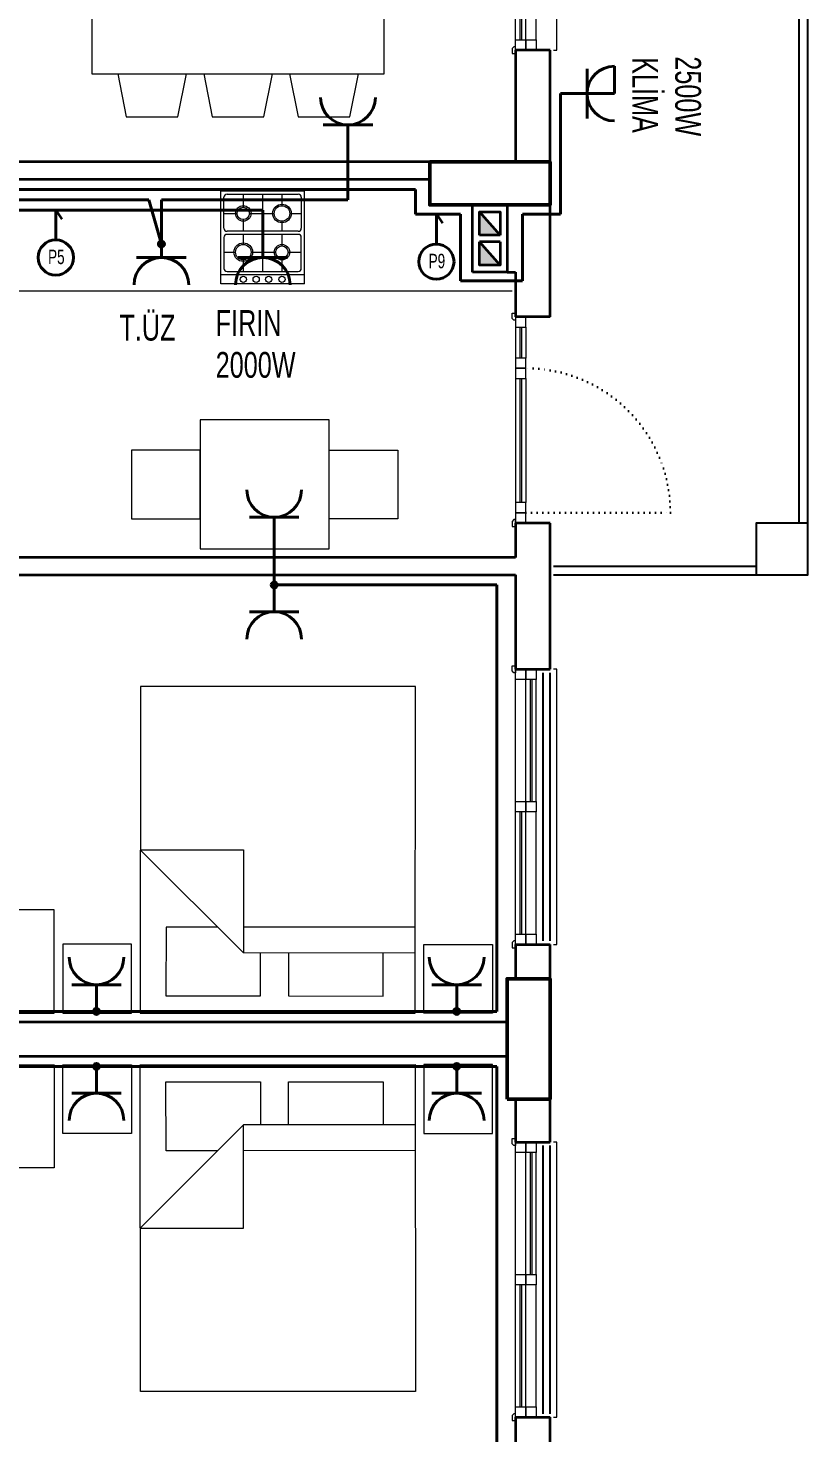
# Model space of a CAD drawing. Header units: millimetres. Extents: x 1852829 to 1882754, y -270850 to -231658.
# Drawn here: x 1862899 to 1863353, y -252768 to -251952 of the extents above; entities that cross this region are included whole.
import ezdxf
from ezdxf.enums import TextEntityAlignment as Align

# ---------------------------------------------------------------- set-up
doc = ezdxf.new("R2010")
doc.units = ezdxf.units.MM
for name, pattern in [('CONTINOUS', [0]), ('CONTINU', [0]), ('izdüşüm arka', [3.175, 0, -3.175])]:
    doc.linetypes.add(name, pattern=pattern)
for name, color, linetype, lineweight in [('a_ba', 6, 'Continuous', 50), ('a_doğrama', 251, 'Continuous', 20), ('a_duvar', 251, 'Continuous', 35), ('a_görünüş', 32, 'Continuous', 25), ('a_görünüş_ince', 8, 'Continuous', 20), ('a_izdüşüm_arka', 251, 'izdüşüm arka', 30), ('a_tefriş', 8, 'Continuous', 20), ('Aydınlatma', 4, 'CONTINOUS', 35), ('Priz', 6, 'CONTINOUS', 40)]:
    doc.layers.add(name, color=color, linetype=linetype, lineweight=lineweight)
doc.styles.add('Grupcad', font='arial.ttf', dxfattribs={"width": 0.7})
doc.styles.add('OL', font='tsimplex.shx', dxfattribs={"width": 0.8, "height": 12})

# ---------------------------------------------------------------- blocks, each defined once
blk = doc.blocks.new('160p')
at = {"layer": 'a_doğrama', "color": 251}
for points in [[(-6, -6), (-6, 0), (-12, 0), (-12, -6)], [(0, -6), (0, 0), (-6, 0), (-6, -6)], [(-6, -83), (-6, -77), (-12, -77), (-12, -83)], [(0, -83), (0, -77), (-6, -77), (-6, -83)], [(-6, -160), (-6, -154), (-12, -154), (-12, -160)], [(0, -160), (0, -154), (-6, -154), (-6, -160)]]:
    blk.add_lwpolyline(points, close=True, dxfattribs=at)
for points in [[(2, -1), (2, 2), (0, 2), (0, -2), (1, -2), (2, -1)], [(-9.5, -6), (-9.5, -77)], [(-8.5, -6), (-8.5, -77)], [(-3.5, -83), (-3.5, -154)], [(-2.5, -83), (-2.5, -154)], [(2, -159), (2, -162), (0, -162), (0, -158), (1, -158), (2, -159)]]:
    blk.add_lwpolyline(points, dxfattribs=at)
at = {"layer": 'a_görünüş_ince', "color": 251}
for points in [[(-22, -160), (-24, -160), (-24, 0), (-22, 0)], [(-12, -77), (-12, -6)], [(-6, -77), (-6, -6)], [(-6, -77), (-6, -6)], [(0, -77), (0, -6)], [(-12, -154), (-12, -83)], [(-6, -154), (-6, -83)], [(-6, -154), (-6, -83)], [(0, -154), (0, -83)]]:
    blk.add_lwpolyline(points, dxfattribs=at)
blk = doc.blocks.new('kapı_120_c_blok')
at = {"layer": 'a_doğrama', "color": 251}
for points in [[(-2, 119), (-2, 122), (0, 122), (0, 118), (-1, 118), (-2, 119)], [(2.5, 114), (2.5, 96)], [(3.5, 114), (3.5, 96)], [(2.5, 84), (2.5, 12)], [(3.5, 84), (3.5, 12)], [(-2, 1), (-2, -2), (0, -2), (0, 2), (-1, 2), (-2, 1)]]:
    blk.add_lwpolyline(points, dxfattribs=at)
for points in [[(0, 114), (6, 114), (6, 120), (0, 120)], [(0, 90), (6, 90), (6, 96), (0, 96)], [(0, 84), (6, 84), (6, 90), (0, 90)], [(0, 6), (6, 6), (6, 12), (0, 12)], [(0, 0), (6, 0), (6, 6), (0, 6)]]:
    blk.add_lwpolyline(points, close=True, dxfattribs=at)
at = {"layer": 'a_görünüş_ince', "color": 251}
for points in [[(0, 114), (0, 96)], [(6, 114), (6, 96)], [(0, 84), (0, 12)], [(6, 84), (6, 12)]]:
    blk.add_lwpolyline(points, dxfattribs=at)
at = {"layer": 'a_izdüşüm_arka', "color": 251}
blk.add_lwpolyline([(6, 6), (90, 6)], dxfattribs=at)
blk.add_arc((6, 6), 84, 0, 90, dxfattribs=at)
blk = doc.blocks.new('baca_şönt')
at = {"layer": 'a_duvar'}
h = blk.add_hatch(color=256, dxfattribs=at)
h.dxf.hatch_style = 1
h.paths.add_polyline_path([(21.5, -5), (21.5, -17), (35, -17)])
h.paths.add_polyline_path([(4, -5), (4, -17), (17.5, -17)])
for p, q in [((4, -5), (17.5, -17)), ((17.5, -5), (17.5, -17)), ((21.5, -5), (21.5, -17)), ((21.5, -5), (35, -17))]:
    blk.add_line(p, q, dxfattribs=at)
blk.add_lwpolyline([(0, -21), (39, -21), (39, -1), (0, -1)], close=True, dxfattribs=at)
for points in [[(17.5, -5), (4, -5), (4, -17), (17.5, -17)], [(21.5, -17), (35, -17), (35, -5), (21.5, -5)]]:
    blk.add_lwpolyline(points, dxfattribs=at)
blk = doc.blocks.new('A$C2A0A03CE')
at = {"layer": 'a_tefriş'}
for p, q in [((-54, -24.3), (-54, 24.3)), ((-54, 24.3), (0, 24.3)), ((-48.6, 24.3), (-48.6, -24.3)), ((-46.8, 20.7), (-46.8, -20.7)), ((-27, 22.5), (-45, 22.5)), ((-35.55, 22.5), (-35.55, 15.75)), ((-25.2, -20.7), (-25.2, 20.7)), ((-23.4, -20.7), (-23.4, 20.7)), ((-21.6, 22.5), (-3.6, 22.5)), ((-13.05, 22.5), (-13.05, 14.85)), ((-1.8, 20.7), (-1.8, -20.7)), ((0, -24.3), (0, 24.3)), ((-40.05, 11.25), (-46.8, 11.25)), ((-25.2, 11.25), (-31.05, 11.25)), ((-16.65, 11.25), (-23.4, 11.25)), ((-1.8, 11.25), (-9.45, 11.25)), ((-25.2, 0), (-46.8, 0)), ((-35.55, 6.75), (-35.55, -7.65)), ((-1.8, 0), (-23.4, 0)), ((-13.05, 7.65), (-13.05, -6.75)), ((-39.15, -11.25), (-46.8, -11.25)), ((-35.55, -14.85), (-35.55, -22.5)), ((-25.2, -11.25), (-31.95, -11.25)), ((-17.55, -11.25), (-23.4, -11.25)), ((-13.05, -15.75), (-13.05, -22.5)), ((-1.8, -11.25), (-8.55, -11.25)), ((-54, -24.3), (0, -24.3)), ((-45, -22.5), (-27, -22.5)), ((-3.6, -22.5), (-21.6, -22.5))]:
    blk.add_line(p, q, dxfattribs=at)
for centre, radius in [((-35.55, 11.25), 5.4), ((-51.39, 11.25), 1.8), ((-35.55, 11.25), 4.5), ((-13.05, 11.25), 4.5), ((-13.05, 11.25), 3.6), ((-51.39, 3.75), 1.8), ((-51.39, -3.53), 1.8), ((-35.55, -11.25), 4.5), ((-35.55, -11.25), 3.6), ((-13.05, -11.25), 5.4), ((-13.05, -11.25), 4.5), ((-51.39, -11.25), 1.8)]:
    blk.add_circle(centre, radius, dxfattribs=at)
for centre, start, end in [((-45, 20.7), 90, 180), ((-27, 20.7), 0, 90), ((-21.6, 20.7), 90, 180), ((-3.6, 20.7), 0, 90), ((-45, -20.7), 180, 270), ((-27, -20.7), 270, 0), ((-21.6, -20.7), 180, 270), ((-3.6, -20.7), 270, 0)]:
    blk.add_arc(centre, 1.8, start, end, dxfattribs=at)
blk = doc.blocks.new('tefriş_yatak_çift')
at = {"layer": 'a_tefriş'}
for points in [[(-85, -5), (-85, -45), (-125, -45), (-125, -5)], [(80, -195), (80, -5), (-80, -5), (-80, -195)], [(85, -5), (85, -45), (125, -45), (125, -5)]]:
    blk.add_lwpolyline(points, close=True, dxfattribs=at)
for points in [[(-6.28, -40), (-6.28, -15), (-61.28, -15), (-61.28, -40)], [(35, -55), (65, -55), (65, -15), (10, -15), (10, -40)], [(-80, -40), (20, -40), (80, -100), (20, -100), (20, -40)], [(-80, -55), (20, -55)]]:
    blk.add_lwpolyline(points, dxfattribs=at)
blk = doc.blocks.new('priz')
at = {"layer": 'Priz', "color": 6, "linetype": 'CONTINU'}
blk.add_line((-14.41, 0), (14.41, 0), dxfattribs=at)
blk.add_arc((0, 15.91), 15.91, 180, 0, dxfattribs=at)
blk = doc.blocks.new('BUAT (Enerji)')
at = {"layer": 'Priz', "linetype": 'CONTINU'}
h = blk.add_hatch(color=256, dxfattribs=at)
edge = h.paths.add_edge_path()
edge.add_arc((0, 0), 1.75, 0, 360)
blk.add_circle((0, 0), 1.75, dxfattribs=at)
blk = doc.blocks.new('Kapaklı Priz')
at = {"layer": 'Priz', "color": 6, "linetype": 'CONTINU'}
for p, q in [((0, 0), (0, 15.91)), ((0, 15.91), (15.91, 15.91)), ((-14.41, 0), (14.41, 0))]:
    blk.add_line(p, q, dxfattribs=at)
blk.add_arc((0, 15.91), 15.91, 180, 0, dxfattribs=at)

msp = doc.modelspace()

# ---------------------------------------------------------------- linework, layer by layer
at = {"layer": 'a_ba', "color": 253}
for points in [[(1863132.71, -252029.37), (1863132.71, -252054.37), (1863202.71, -252054.37), (1863202.71, -252029.37)], [(1863177.71, -252574.37), (1863202.71, -252574.37), (1863202.71, -252504.37), (1863177.71, -252504.37)]]:
    msp.add_lwpolyline(points, close=True, dxfattribs=at)
at = {"layer": 'a_duvar'}
for p, q in [((1863182.71, -251964.37), (1863182.71, -252029.37)), ((1863202.71, -252119.37), (1863202.71, -251964.37)), ((1863182.71, -252029.37), (1862592.71, -252029.37)), ((1862592.71, -252039.37), (1863132.71, -252039.37)), ((1863182.71, -252093.37), (1863182.71, -252119.37)), ((1863182.71, -252239.37), (1863182.71, -252259.37)), ((1863202.71, -252324.37), (1863202.71, -252239.37)), ((1863182.71, -252259.37), (1862592.71, -252259.37)), ((1862592.71, -252269.37), (1863182.71, -252269.37)), ((1863182.71, -252269.37), (1863182.71, -252324.37)), ((1863182.71, -252484.37), (1863182.71, -252504.37)), ((1863202.71, -252504.37), (1863202.71, -252484.37)), ((1862750.71, -252529.37), (1863177.71, -252529.37)), ((1862731.71, -252549.37), (1863177.71, -252549.37)), ((1863182.71, -252574.37), (1863182.71, -252599.37)), ((1863202.71, -252599.37), (1863202.71, -252574.37)), ((1863182.71, -252759.37), (1863182.71, -252809.37)), ((1863202.71, -252809.37), (1863202.71, -252759.37))]:
    msp.add_line(p, q, dxfattribs=at)
for points in [[(1863202.71, -251964.37), (1863182.71, -251964.37)], [(1863177.71, -252093.37), (1863182.71, -252093.37)], [(1863202.71, -252119.37), (1863182.71, -252119.37)], [(1863202.71, -252239.37), (1863182.71, -252239.37)], [(1863182.71, -252324.37), (1863202.71, -252324.37)], [(1863182.71, -252484.37), (1863202.71, -252484.37)], [(1863182.71, -252599.37), (1863202.71, -252599.37)], [(1863182.71, -252759.37), (1863202.71, -252759.37)]]:
    msp.add_lwpolyline(points, dxfattribs=at)
at = {"layer": 'a_görünüş', "color": 251}
for points in [[(1863347.71, -252239.37), (1863347.71, -251679.37)], [(1863352.71, -252239.37), (1863352.71, -251679.37)], [(1863204.71, -252264.37), (1863322.71, -252264.37)], [(1863204.71, -252269.37), (1863322.71, -252269.37)], [(1863198.71, -252482.37), (1863198.71, -252326.37)], [(1863202.71, -252482.37), (1863202.71, -252326.37)], [(1863198.71, -252757.37), (1863198.71, -252601.37)], [(1863202.71, -252757.37), (1863202.71, -252601.37)]]:
    msp.add_lwpolyline(points, dxfattribs=at)
msp.add_lwpolyline([(1863322.71, -252269.37), (1863352.71, -252269.37), (1863352.71, -252239.37), (1863322.71, -252239.37)], close=True, dxfattribs=at)
at = {"layer": 'a_tefriş'}
msp.add_line((1862687.71, -252104.37), (1863180.71, -252104.37), dxfattribs=at)
for points in [[(1863106.26, -251908.06), (1862936.26, -251908.06), (1862936.26, -251978.06), (1863106.26, -251978.06)], [(1863074.22, -252254.37), (1863074.22, -252179.37), (1862999.22, -252179.37), (1862999.22, -252254.37)], [(1862999.22, -252236.87), (1862999.22, -252196.87), (1862959.22, -252196.87), (1862959.22, -252236.87)], [(1863114.22, -252236.87), (1863074.22, -252236.87), (1863074.22, -252196.87), (1863114.22, -252196.87)], [(1862772.71, -252464.3), (1862772.71, -252524.3), (1862914.32, -252524.3), (1862914.32, -252464.3)], [(1862772.71, -252614.43), (1862772.71, -252554.43), (1862914.32, -252554.43), (1862914.32, -252614.43)]]:
    msp.add_lwpolyline(points, close=True, dxfattribs=at)
for points in [[(1862951.26, -251978.06), (1862956.26, -252003.06), (1862986.26, -252003.06), (1862991.26, -251978.06)], [(1863001.26, -251978.06), (1863006.26, -252003.06), (1863036.26, -252003.06), (1863041.26, -251978.06)], [(1863051.26, -251978.06), (1863056.26, -252003.06), (1863086.26, -252003.06), (1863091.26, -251978.06)]]:
    msp.add_lwpolyline(points, dxfattribs=at)
at = {"layer": 'Aydınlatma'}
for p, q in [((1862915.24, -252057.37), (1862918.78, -252062.59)), ((1863136.61, -252059.8), (1863140.15, -252065.03))]:
    msp.add_line(p, q, dxfattribs=at)
at = {"layer": 'Priz', "linetype": 'CONTINU'}
for p, q in [((1863224.27, -251989.61), (1863208.71, -251989.61)), ((1863085.19, -252007.81), (1863085.19, -252023.37)), ((1862552.71, -252045.37), (1863124.44, -252045.37)), ((1862769.98, -252051.37), (1862969.39, -252051.37)), ((1862976.68, -252051.37), (1863085.19, -252051.37)), ((1862976.68, -252084.93), (1862976.68, -252051.37)), ((1862564.71, -252057.37), (1863035.67, -252057.37)), ((1863035.67, -252084.93), (1863035.67, -252057.37)), ((1863042.27, -252236.02), (1863042.27, -252275.37)), ((1863042.27, -252290.92), (1863042.27, -252275.37)), ((1862938.89, -252507.81), (1862938.89, -252523.37)), ((1863148.41, -252507.81), (1863148.41, -252523.37)), ((1862938.89, -252570.92), (1862938.89, -252555.37)), ((1863148.41, -252570.92), (1863148.41, -252555.37))]:
    msp.add_line(p, q, dxfattribs=at)
at = {"layer": 'Priz'}
for p, q in [((1863208.71, -251989.61), (1863208.71, -252059.8)), ((1863085.19, -252051.37), (1863085.19, -252023.37)), ((1863124.44, -252059.8), (1863124.44, -252045.37)), ((1862976.68, -252077.08), (1862969.39, -252051.37)), ((1863150.72, -252059.8), (1863124.44, -252059.8)), ((1863150.72, -252059.8), (1863150.72, -252098.49)), ((1863208.71, -252059.8), (1863186.74, -252059.8)), ((1863186.74, -252098.49), (1863186.74, -252059.8)), ((1863150.72, -252098.49), (1863186.74, -252098.49)), ((1863171.82, -252275.37), (1863042.27, -252275.37)), ((1863171.82, -252523.37), (1863171.82, -252275.37)), ((1862762.47, -252523.37), (1863171.82, -252523.37)), ((1862737.71, -252555.37), (1863171.82, -252555.37)), ((1863171.82, -252555.37), (1863171.82, -252803.37))]:
    msp.add_line(p, q, dxfattribs=at)
at = {"layer": 'Priz', "color": 4, "linetype": 'CONTINU'}
for p, q in [((1862915.24, -252074.66), (1862915.24, -252057.37)), ((1863136.61, -252077.09), (1863136.61, -252059.8))]:
    msp.add_line(p, q, dxfattribs=at)
for centre in [(1862915.24, -252084.91), (1863136.61, -252087.34)]:
    msp.add_circle(centre, 10.25, dxfattribs=at)

# ---------------------------------------------------------------- block references
msp.add_blockref('kapı_120_c_blok', (1863182.71, -252239.37))
at = {"layer": 'a_duvar', "xscale": -1}
for p in [(1863182.71, -251804.37), (1863182.71, -252324.37), (1863182.71, -252599.37)]:
    msp.add_blockref('160p', p, dxfattribs=at)
at = {"layer": 'a_duvar', "xscale": -1, "rotation": 270}
msp.add_blockref('baca_şönt', (1863178.71, -252093.37), dxfattribs=at)
at = {"layer": 'a_tefriş', "color": 113, "rotation": 90.0007963271045}
msp.add_blockref('A$C2A0A03CE', (1863035.53, -252046.25), dxfattribs=at)
at = {"layer": 'a_tefriş', "extrusion": (0, 0, -1), "xscale": -1, "zscale": -1, "rotation": 180.0301700967464}
msp.add_blockref('tefriş_yatak_çift', (-1863044.32, -252529.37), dxfattribs=at)
at = {"layer": 'a_tefriş', "extrusion": (0, 0, -1), "zscale": -1, "rotation": 359.9698299032536}
msp.add_blockref('tefriş_yatak_çift', (-1863044.32, -252549.37), dxfattribs=at)
at = {"layer": 'Aydınlatma', "xscale": -1, "rotation": 270}
msp.add_blockref('Kapaklı Priz', (1863224.27, -251989.61), dxfattribs=at)
at = {"layer": 'Priz', "linetype": 'CONTINU', "xscale": -1}
for p in [(1863085.19, -252007.81), (1862938.89, -252507.81), (1863148.41, -252507.81)]:
    msp.add_blockref('priz', p, dxfattribs=at)
at = {"layer": 'Priz', "color": 4, "linetype": 'CONTINU', "xscale": -1, "rotation": 180}
for p in [(1862976.68, -252077.08), (1863042.27, -252275.36), (1862938.89, -252523.36), (1863148.41, -252523.36)]:
    msp.add_blockref('BUAT (Enerji)', p, dxfattribs=at)
at = {"layer": 'Priz', "linetype": 'CONTINU', "xscale": -1, "rotation": 180}
for p in [(1862976.68, -252084.93), (1863035.67, -252084.93), (1863042.27, -252290.92)]:
    msp.add_blockref('priz', p, dxfattribs=at)
at = {"layer": 'Priz', "linetype": 'CONTINU'}
msp.add_blockref('priz', (1863042.27, -252236.02), dxfattribs=at)
at = {"layer": 'Priz', "color": 4, "linetype": 'CONTINU'}
for p in [(1862938.89, -252555.37), (1863148.41, -252555.37)]:
    msp.add_blockref('BUAT (Enerji)', p, dxfattribs=at)
at = {"layer": 'Priz', "linetype": 'CONTINU', "rotation": 180}
for p in [(1862938.89, -252570.92), (1863148.41, -252570.92)]:
    msp.add_blockref('priz', p, dxfattribs=at)

# ---------------------------------------------------------------- texts
at = {"layer": 'Priz', "color": 4, "linetype": 'CONTINU', "style": 'Grupcad', "width": 0.7}
for s, p in [('KLİMA', (1863258.04, -251968.41)), ('2500W', (1863283.03, -251967.91))]:
    msp.add_text(s, height=15, rotation=270, dxfattribs=at).set_placement(p, align=Align.MIDDLE_LEFT)
at = {"layer": 'Priz', "color": 4, "linetype": 'CONTINU', "style": 'OL', "width": 0.7}
for s, p in [('P5', (1862910.74, -252088.74)), ('P9', (1863132.1, -252091.17))]:
    msp.add_text(s, height=8.4, dxfattribs=at).set_placement(p)
at = {"layer": 'Priz', "color": 4, "linetype": 'CONTINU', "style": 'Grupcad', "width": 0.7}
for s, p in [('T.ÜZ', (1862952.26, -252125.75)), ('FIRIN', (1863008.25, -252122.99)), ('2000W', (1863008.25, -252147.35))]:
    msp.add_text(s, height=15, dxfattribs=at).set_placement(p, align=Align.MIDDLE_LEFT)

doc.saveas('drawing.dxf')
